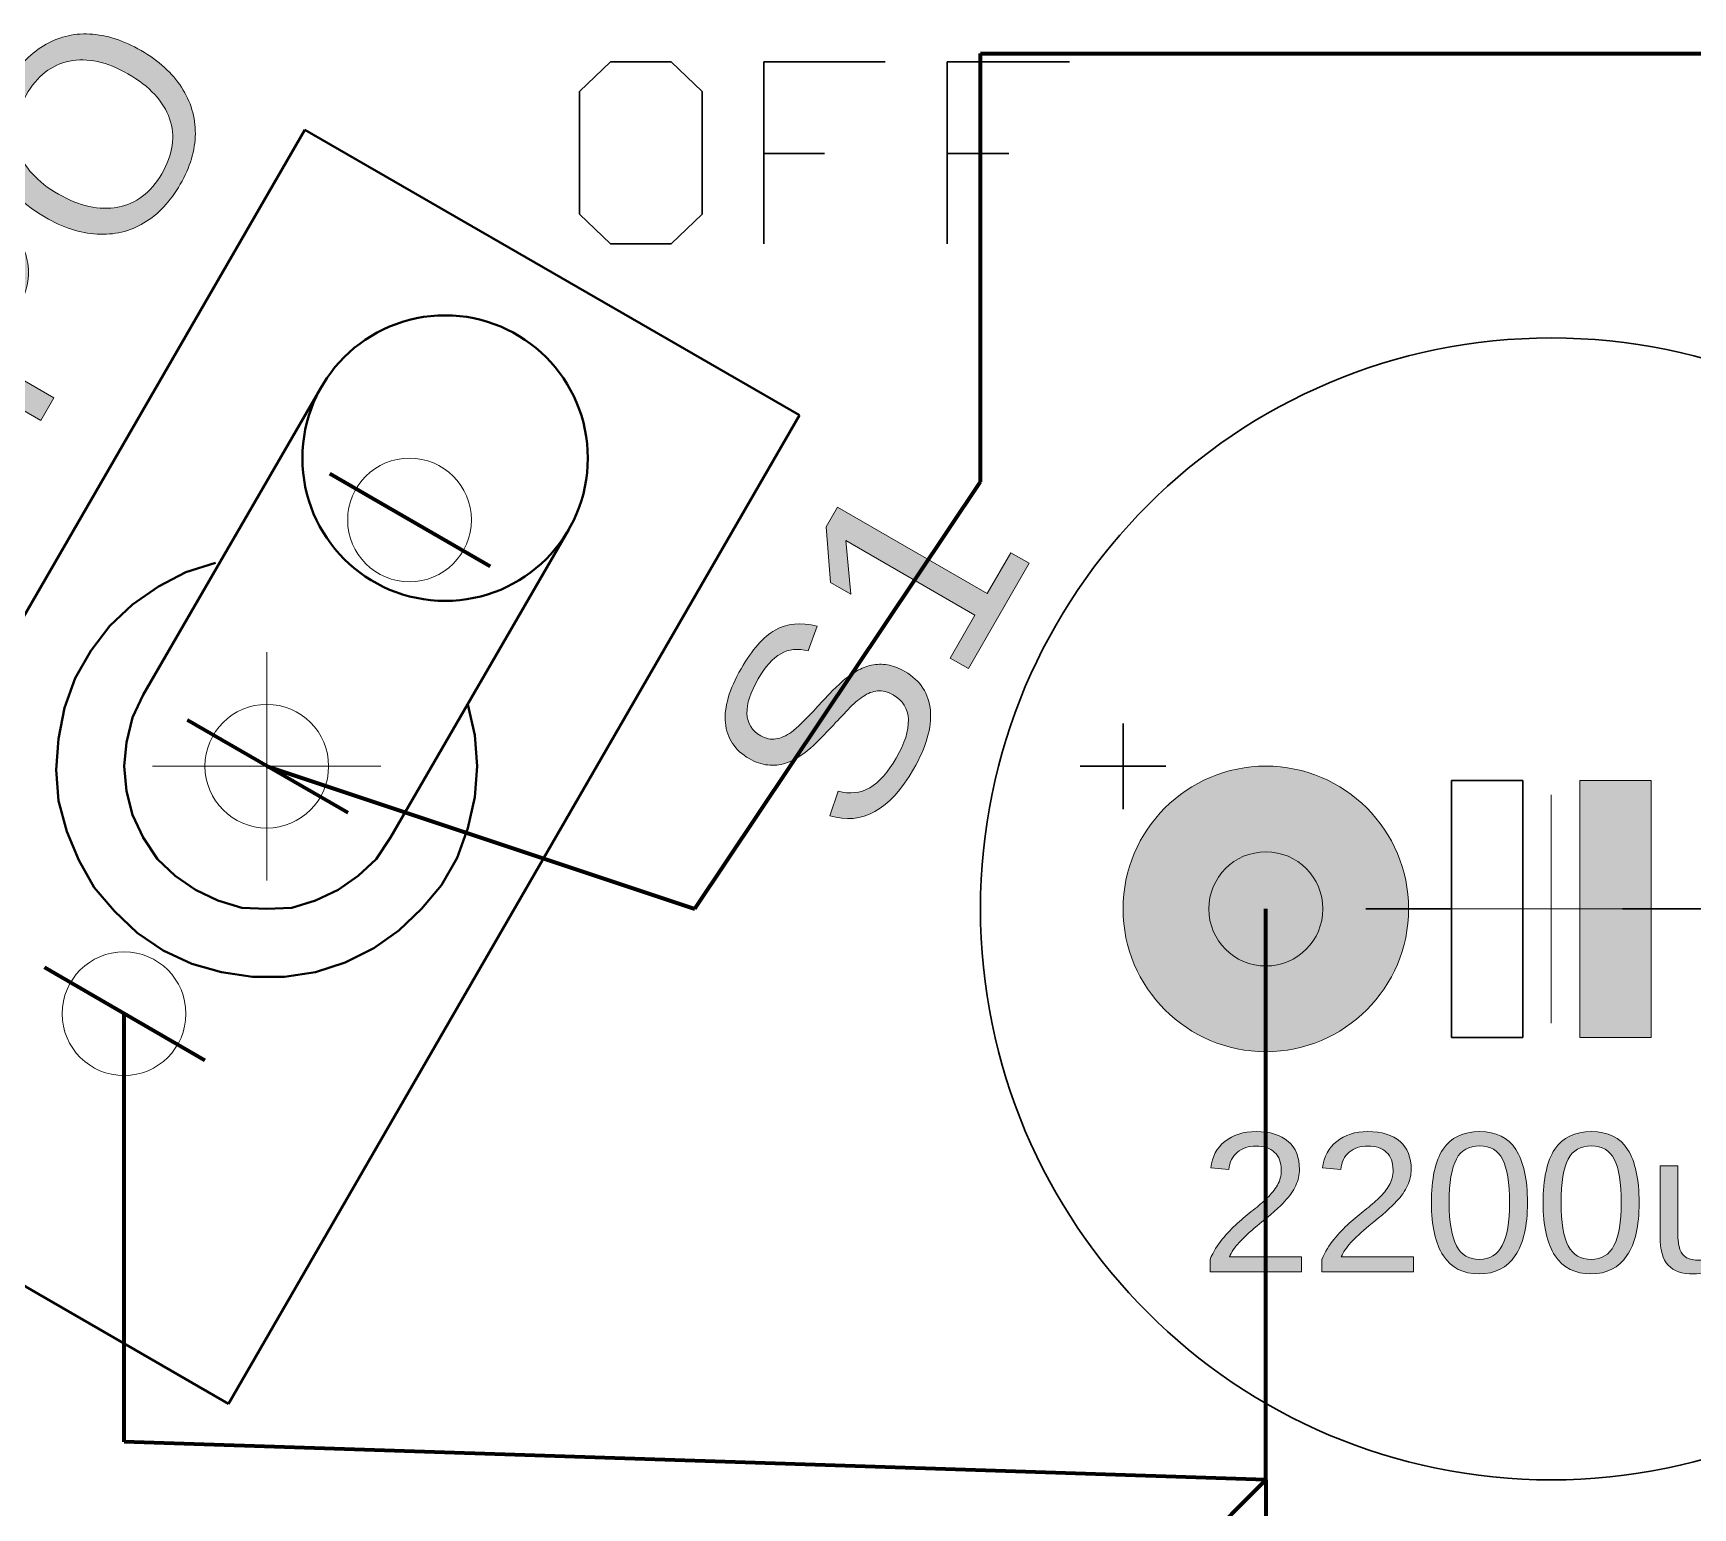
# Model space of a CAD drawing. Header units: millimetres. Extents: x 62.1 to 137.4, y 80.8 to 158.7.
# Drawn here: x 90.5 to 105.05, y 91.12 to 104.04 of the extents above; entities that cross this region are included whole.
import ezdxf

# ---------------------------------------------------------------- set-up
doc = ezdxf.new("R2010")
doc.units = ezdxf.units.MM
doc.header["$MEASUREMENT"] = 0
doc.layers.add('レイヤー 1', color=7, linetype='Continuous', lineweight=0)

# ---------------------------------------------------------------- blocks, each defined once
blk = doc.blocks.new('Block_54')
at = {"layer": 'レイヤー 1'}
h = blk.add_hatch(color=253, dxfattribs=at)
h.dxf.hatch_style = 2
edge = h.paths.add_edge_path()
edge.add_spline(control_points=[(98.142, 98.45), (98.277, 98.371), (98.352, 98.258), (98.365, 98.108), (98.378, 97.959), (98.329, 97.788), (98.218, 97.595), (98.011, 97.236), (97.766, 97.1), (97.484, 97.187), (97.484, 97.187), (97.557, 97.403), (97.557, 97.403), (97.658, 97.374), (97.75, 97.384), (97.834, 97.432), (97.917, 97.481), (97.994, 97.568), (98.066, 97.692), (98.141, 97.821), (98.176, 97.933), (98.172, 98.029), (98.169, 98.124), (98.124, 98.197), (98.038, 98.246), (97.99, 98.274), (97.945, 98.285), (97.902, 98.281), (97.859, 98.276), (97.817, 98.26), (97.775, 98.231), (97.732, 98.203), (97.688, 98.165), (97.643, 98.117), (97.598, 98.07), (97.549, 98.017), (97.495, 97.96), (97.402, 97.858), (97.325, 97.785), (97.265, 97.739), (97.205, 97.694), (97.148, 97.663), (97.096, 97.646), (97.045, 97.63), (96.992, 97.624), (96.939, 97.631), (96.886, 97.637), (96.832, 97.656), (96.777, 97.687), (96.651, 97.76), (96.582, 97.864), (96.569, 98.001), (96.556, 98.136), (96.602, 98.294), (96.706, 98.474), (96.802, 98.641), (96.902, 98.754), (97.004, 98.813), (97.106, 98.871), (97.229, 98.883), (97.373, 98.848), (97.373, 98.848), (97.294, 98.631), (97.294, 98.631), (97.204, 98.655), (97.123, 98.646), (97.053, 98.606), (96.983, 98.566), (96.917, 98.492), (96.855, 98.385), (96.787, 98.267), (96.755, 98.166), (96.757, 98.082), (96.761, 97.997), (96.801, 97.932), (96.878, 97.888), (96.924, 97.862), (96.968, 97.852), (97.011, 97.859), (97.055, 97.866), (97.1, 97.886), (97.147, 97.92), (97.193, 97.953), (97.271, 98.028), (97.379, 98.146), (97.415, 98.186), (97.452, 98.224), (97.489, 98.263), (97.525, 98.302), (97.563, 98.337), (97.602, 98.37), (97.64, 98.402), (97.681, 98.431), (97.721, 98.455), (97.762, 98.479), (97.805, 98.496), (97.849, 98.506), (97.894, 98.515), (97.941, 98.516), (97.989, 98.508), (98.037, 98.5), (98.088, 98.481), (98.142, 98.45)], knot_values=[0, 0, 0, 0, 1, 1, 1, 2, 2, 2, 3, 3, 3, 4, 4, 4, 5, 5, 5, 6, 6, 6, 7, 7, 7, 8, 8, 8, 9, 9, 9, 10, 10, 10, 11, 11, 11, 12, 12, 12, 13, 13, 13, 14, 14, 14, 15, 15, 15, 16, 16, 16, 17, 17, 17, 18, 18, 18, 19, 19, 19, 20, 20, 20, 21, 21, 21, 22, 22, 22, 23, 23, 23, 24, 24, 24, 25, 25, 25, 26, 26, 26, 27, 27, 27, 28, 28, 28, 29, 29, 29, 30, 30, 30, 31, 31, 31, 32, 32, 32, 33, 33, 33, 34, 34, 34, 34], degree=3, periodic=0)
blk.add_open_spline([(98.142, 98.45), (98.277, 98.371), (98.352, 98.258), (98.365, 98.108), (98.378, 97.959), (98.329, 97.788), (98.218, 97.595), (98.011, 97.236), (97.766, 97.1), (97.484, 97.187), (97.484, 97.187), (97.557, 97.403), (97.557, 97.403), (97.658, 97.374), (97.75, 97.384), (97.834, 97.432), (97.917, 97.481), (97.994, 97.568), (98.066, 97.692), (98.141, 97.821), (98.176, 97.933), (98.172, 98.029), (98.169, 98.124), (98.124, 98.197), (98.038, 98.246), (97.99, 98.274), (97.945, 98.285), (97.902, 98.281), (97.859, 98.276), (97.817, 98.26), (97.775, 98.231), (97.732, 98.203), (97.688, 98.165), (97.643, 98.117), (97.598, 98.07), (97.549, 98.017), (97.495, 97.96), (97.402, 97.858), (97.325, 97.785), (97.265, 97.739), (97.205, 97.694), (97.148, 97.663), (97.096, 97.646), (97.045, 97.63), (96.992, 97.624), (96.939, 97.631), (96.886, 97.637), (96.832, 97.656), (96.777, 97.687), (96.651, 97.76), (96.582, 97.864), (96.569, 98.001), (96.556, 98.136), (96.602, 98.294), (96.706, 98.474), (96.802, 98.641), (96.902, 98.754), (97.004, 98.813), (97.106, 98.871), (97.229, 98.883), (97.373, 98.848), (97.373, 98.848), (97.294, 98.631), (97.294, 98.631), (97.204, 98.655), (97.123, 98.646), (97.053, 98.606), (96.983, 98.566), (96.917, 98.492), (96.855, 98.385), (96.787, 98.267), (96.755, 98.166), (96.757, 98.082), (96.761, 97.997), (96.801, 97.932), (96.878, 97.888), (96.924, 97.862), (96.968, 97.852), (97.011, 97.859), (97.055, 97.866), (97.1, 97.886), (97.147, 97.92), (97.193, 97.953), (97.271, 98.028), (97.379, 98.146), (97.415, 98.186), (97.452, 98.224), (97.489, 98.263), (97.525, 98.302), (97.563, 98.337), (97.602, 98.37), (97.64, 98.402), (97.681, 98.431), (97.721, 98.455), (97.762, 98.479), (97.805, 98.496), (97.849, 98.506), (97.894, 98.515), (97.941, 98.516), (97.989, 98.508), (98.037, 98.5), (98.088, 98.481), (98.142, 98.45)], degree=3, knots=[0, 0, 0, 0, 1, 1, 1, 2, 2, 2, 3, 3, 3, 4, 4, 4, 5, 5, 5, 6, 6, 6, 7, 7, 7, 8, 8, 8, 9, 9, 9, 10, 10, 10, 11, 11, 11, 12, 12, 12, 13, 13, 13, 14, 14, 14, 15, 15, 15, 16, 16, 16, 17, 17, 17, 18, 18, 18, 19, 19, 19, 20, 20, 20, 21, 21, 21, 22, 22, 22, 23, 23, 23, 24, 24, 24, 25, 25, 25, 26, 26, 26, 27, 27, 27, 28, 28, 28, 29, 29, 29, 30, 30, 30, 31, 31, 31, 32, 32, 32, 33, 33, 33, 34, 34, 34, 34], dxfattribs=at)
blk = doc.blocks.new('Block_55')
at = {"layer": 'レイヤー 1'}
h = blk.add_hatch(color=253, dxfattribs=at)
h.dxf.hatch_style = 2
edge = h.paths.add_edge_path()
edge.add_spline(control_points=[(98.699, 98.476), (98.699, 98.476), (98.539, 98.568), (98.539, 98.568), (98.539, 98.568), (98.755, 98.943), (98.755, 98.943), (98.755, 98.943), (97.623, 99.597), (97.623, 99.597), (97.623, 99.597), (97.668, 99.128), (97.668, 99.128), (97.668, 99.128), (97.491, 99.231), (97.491, 99.231), (97.491, 99.231), (97.452, 99.717), (97.452, 99.717), (97.452, 99.717), (97.552, 99.89), (97.552, 99.89), (97.552, 99.89), (98.864, 99.133), (98.864, 99.133), (98.864, 99.133), (99.071, 99.491), (99.071, 99.491), (99.071, 99.491), (99.231, 99.399), (99.231, 99.399), (99.231, 99.399), (98.699, 98.476), (98.699, 98.476)], knot_values=[0, 0, 0, 0, 1, 1, 1, 2, 2, 2, 3, 3, 3, 4, 4, 4, 5, 5, 5, 6, 6, 6, 7, 7, 7, 8, 8, 8, 9, 9, 9, 10, 10, 10, 11, 11, 11, 11], degree=3, periodic=0)
blk.add_open_spline([(98.699, 98.476), (98.699, 98.476), (98.539, 98.568), (98.539, 98.568), (98.539, 98.568), (98.755, 98.943), (98.755, 98.943), (98.755, 98.943), (97.623, 99.597), (97.623, 99.597), (97.623, 99.597), (97.668, 99.128), (97.668, 99.128), (97.668, 99.128), (97.491, 99.231), (97.491, 99.231), (97.491, 99.231), (97.452, 99.717), (97.452, 99.717), (97.452, 99.717), (97.552, 99.89), (97.552, 99.89), (97.552, 99.89), (98.864, 99.133), (98.864, 99.133), (98.864, 99.133), (99.071, 99.491), (99.071, 99.491), (99.071, 99.491), (99.231, 99.399), (99.231, 99.399), (99.231, 99.399), (98.699, 98.476), (98.699, 98.476)], degree=3, knots=[0, 0, 0, 0, 1, 1, 1, 2, 2, 2, 3, 3, 3, 4, 4, 4, 5, 5, 5, 6, 6, 6, 7, 7, 7, 8, 8, 8, 9, 9, 9, 10, 10, 10, 11, 11, 11, 11], dxfattribs=at)
blk = doc.blocks.new('Block_119')
at = {"layer": 'レイヤー 1'}
h = blk.add_hatch(color=253, dxfattribs=at)
h.dxf.hatch_style = 2
edge = h.paths.add_edge_path()
edge.add_spline(control_points=[(90.082, 102.18), (89.892, 102.29), (89.731, 102.23), (89.599, 102.002), (89.599, 102.002), (89.371, 101.606), (89.371, 101.606), (89.371, 101.606), (89.952, 101.271), (89.952, 101.271), (89.952, 101.271), (90.185, 101.675), (90.185, 101.675), (90.314, 101.898), (90.28, 102.066), (90.082, 102.18)], knot_values=[0, 0, 0, 0, 1, 1, 1, 2, 2, 2, 3, 3, 3, 4, 4, 4, 5, 5, 5, 5], degree=3, periodic=0)
edge = h.paths.add_edge_path()
edge.add_spline(control_points=[(90.196, 102.381), (90.336, 102.301), (90.42, 102.192), (90.45, 102.053), (90.479, 101.915), (90.449, 101.768), (90.359, 101.612), (90.359, 101.612), (90.11, 101.179), (90.11, 101.179), (90.11, 101.179), (90.683, 100.848), (90.683, 100.848), (90.683, 100.848), (90.568, 100.649), (90.568, 100.649), (90.568, 100.649), (89.096, 101.499), (89.096, 101.499), (89.096, 101.499), (89.453, 102.118), (89.453, 102.118), (89.548, 102.283), (89.661, 102.389), (89.791, 102.434), (89.92, 102.481), (90.055, 102.463), (90.196, 102.381)], knot_values=[0, 0, 0, 0, 1, 1, 1, 2, 2, 2, 3, 3, 3, 4, 4, 4, 5, 5, 5, 6, 6, 6, 7, 7, 7, 8, 8, 8, 9, 9, 9, 9], degree=3, periodic=0)
for points, knots in [([(90.196, 102.381), (90.336, 102.301), (90.42, 102.192), (90.45, 102.053), (90.479, 101.915), (90.449, 101.768), (90.359, 101.612), (90.359, 101.612), (90.11, 101.179), (90.11, 101.179), (90.11, 101.179), (90.683, 100.848), (90.683, 100.848), (90.683, 100.848), (90.568, 100.649), (90.568, 100.649), (90.568, 100.649), (89.096, 101.499), (89.096, 101.499), (89.096, 101.499), (89.453, 102.118), (89.453, 102.118), (89.548, 102.283), (89.661, 102.389), (89.791, 102.434), (89.92, 102.481), (90.055, 102.463), (90.196, 102.381)], [0, 0, 0, 0, 1, 1, 1, 2, 2, 2, 3, 3, 3, 4, 4, 4, 5, 5, 5, 6, 6, 6, 7, 7, 7, 8, 8, 8, 9, 9, 9, 9]), ([(90.082, 102.18), (89.892, 102.29), (89.731, 102.23), (89.599, 102.002), (89.599, 102.002), (89.371, 101.606), (89.371, 101.606), (89.371, 101.606), (89.952, 101.271), (89.952, 101.271), (89.952, 101.271), (90.185, 101.675), (90.185, 101.675), (90.314, 101.898), (90.28, 102.066), (90.082, 102.18)], [0, 0, 0, 0, 1, 1, 1, 2, 2, 2, 3, 3, 3, 4, 4, 4, 5, 5, 5, 5])]:
    blk.add_open_spline(points, degree=3, knots=knots, dxfattribs=at)
blk = doc.blocks.new('Block_120')
at = {"layer": 'レイヤー 1'}
h = blk.add_hatch(color=253, dxfattribs=at)
h.dxf.hatch_style = 2
edge = h.paths.add_edge_path()
edge.add_spline(control_points=[(91.332, 103.687), (91.149, 103.793), (90.978, 103.83), (90.82, 103.799), (90.663, 103.768), (90.536, 103.668), (90.44, 103.501), (90.343, 103.333), (90.319, 103.173), (90.369, 103.021), (90.419, 102.87), (90.537, 102.74), (90.723, 102.633), (90.907, 102.527), (91.081, 102.488), (91.243, 102.519), (91.405, 102.549), (91.533, 102.647), (91.629, 102.812), (91.727, 102.982), (91.75, 103.143), (91.697, 103.294), (91.645, 103.446), (91.523, 103.577), (91.332, 103.687)], knot_values=[0, 0, 0, 0, 1, 1, 1, 2, 2, 2, 3, 3, 3, 4, 4, 4, 5, 5, 5, 6, 6, 6, 7, 7, 7, 8, 8, 8, 8], degree=3, periodic=0)
edge = h.paths.add_edge_path()
edge.add_spline(control_points=[(91.449, 103.891), (91.603, 103.802), (91.721, 103.695), (91.802, 103.569), (91.884, 103.443), (91.924, 103.308), (91.923, 103.162), (91.921, 103.016), (91.877, 102.868), (91.791, 102.719), (91.703, 102.567), (91.598, 102.455), (91.473, 102.381), (91.348, 102.306), (91.211, 102.274), (91.062, 102.283), (90.913, 102.292), (90.761, 102.341), (90.606, 102.431), (90.37, 102.566), (90.224, 102.737), (90.166, 102.943), (90.107, 103.148), (90.144, 103.365), (90.277, 103.595), (90.363, 103.745), (90.468, 103.858), (90.591, 103.933), (90.714, 104.009), (90.849, 104.043), (90.996, 104.036), (91.144, 104.028), (91.294, 103.98), (91.449, 103.891)], knot_values=[0, 0, 0, 0, 1, 1, 1, 2, 2, 2, 3, 3, 3, 4, 4, 4, 5, 5, 5, 6, 6, 6, 7, 7, 7, 8, 8, 8, 9, 9, 9, 10, 10, 10, 11, 11, 11, 11], degree=3, periodic=0)
for points, knots in [([(91.449, 103.891), (91.603, 103.802), (91.721, 103.695), (91.802, 103.569), (91.884, 103.443), (91.924, 103.308), (91.923, 103.162), (91.921, 103.016), (91.877, 102.868), (91.791, 102.719), (91.703, 102.567), (91.598, 102.455), (91.473, 102.381), (91.348, 102.306), (91.211, 102.274), (91.062, 102.283), (90.913, 102.292), (90.761, 102.341), (90.606, 102.431), (90.37, 102.566), (90.224, 102.737), (90.166, 102.943), (90.107, 103.148), (90.144, 103.365), (90.277, 103.595), (90.363, 103.745), (90.468, 103.858), (90.591, 103.933), (90.714, 104.009), (90.849, 104.043), (90.996, 104.036), (91.144, 104.028), (91.294, 103.98), (91.449, 103.891)], [0, 0, 0, 0, 1, 1, 1, 2, 2, 2, 3, 3, 3, 4, 4, 4, 5, 5, 5, 6, 6, 6, 7, 7, 7, 8, 8, 8, 9, 9, 9, 10, 10, 10, 11, 11, 11, 11]), ([(91.332, 103.687), (91.149, 103.793), (90.978, 103.83), (90.82, 103.799), (90.663, 103.768), (90.536, 103.668), (90.44, 103.501), (90.343, 103.333), (90.319, 103.173), (90.369, 103.021), (90.419, 102.87), (90.537, 102.74), (90.723, 102.633), (90.907, 102.527), (91.081, 102.488), (91.243, 102.519), (91.405, 102.549), (91.533, 102.647), (91.629, 102.812), (91.727, 102.982), (91.75, 103.143), (91.697, 103.294), (91.645, 103.446), (91.523, 103.577), (91.332, 103.687)], [0, 0, 0, 0, 1, 1, 1, 2, 2, 2, 3, 3, 3, 4, 4, 4, 5, 5, 5, 6, 6, 6, 7, 7, 7, 8, 8, 8, 8])]:
    blk.add_open_spline(points, degree=3, knots=knots, dxfattribs=at)
blk = doc.blocks.new('Block_153')
at = {"layer": 'レイヤー 1'}
h = blk.add_hatch(color=253, dxfattribs=at)
h.dxf.hatch_style = 2
edge = h.paths.add_edge_path()
edge.add_spline(control_points=[(100.816, 93.189), (100.816, 93.189), (100.816, 93.298), (100.816, 93.298), (100.845, 93.366), (100.881, 93.425), (100.923, 93.476), (100.965, 93.527), (101.01, 93.574), (101.056, 93.615), (101.102, 93.657), (101.148, 93.696), (101.194, 93.731), (101.24, 93.767), (101.281, 93.802), (101.318, 93.838), (101.354, 93.873), (101.384, 93.911), (101.406, 93.949), (101.429, 93.988), (101.44, 94.033), (101.44, 94.082), (101.44, 94.149), (101.421, 94.2), (101.382, 94.237), (101.343, 94.274), (101.289, 94.292), (101.219, 94.292), (101.153, 94.292), (101.099, 94.274), (101.056, 94.238), (101.014, 94.202), (100.988, 94.152), (100.981, 94.087), (100.981, 94.087), (100.823, 94.102), (100.823, 94.102), (100.834, 94.199), (100.875, 94.276), (100.946, 94.333), (101.017, 94.39), (101.108, 94.419), (101.219, 94.419), (101.341, 94.419), (101.435, 94.39), (101.501, 94.333), (101.567, 94.275), (101.6, 94.193), (101.6, 94.087), (101.6, 94.04), (101.589, 93.994), (101.567, 93.947), (101.546, 93.901), (101.514, 93.854), (101.471, 93.808), (101.429, 93.761), (101.348, 93.689), (101.228, 93.592), (101.162, 93.538), (101.11, 93.489), (101.07, 93.446), (101.032, 93.403), (101.003, 93.361), (100.986, 93.321), (100.986, 93.321), (101.618, 93.321), (101.618, 93.321), (101.618, 93.321), (101.618, 93.189), (101.618, 93.189), (101.618, 93.189), (100.816, 93.189), (100.816, 93.189)], knot_values=[0, 0, 0, 0, 1, 1, 1, 2, 2, 2, 3, 3, 3, 4, 4, 4, 5, 5, 5, 6, 6, 6, 7, 7, 7, 8, 8, 8, 9, 9, 9, 10, 10, 10, 11, 11, 11, 12, 12, 12, 13, 13, 13, 14, 14, 14, 15, 15, 15, 16, 16, 16, 17, 17, 17, 18, 18, 18, 19, 19, 19, 20, 20, 20, 21, 21, 21, 22, 22, 22, 23, 23, 23, 24, 24, 24, 24], degree=3, periodic=0)
blk.add_open_spline([(100.816, 93.189), (100.816, 93.189), (100.816, 93.298), (100.816, 93.298), (100.845, 93.366), (100.881, 93.425), (100.923, 93.476), (100.965, 93.527), (101.01, 93.574), (101.056, 93.615), (101.102, 93.657), (101.148, 93.696), (101.194, 93.731), (101.24, 93.767), (101.281, 93.802), (101.318, 93.838), (101.354, 93.873), (101.384, 93.911), (101.406, 93.949), (101.429, 93.988), (101.44, 94.033), (101.44, 94.082), (101.44, 94.149), (101.421, 94.2), (101.382, 94.237), (101.343, 94.274), (101.289, 94.292), (101.219, 94.292), (101.153, 94.292), (101.099, 94.274), (101.056, 94.238), (101.014, 94.202), (100.988, 94.152), (100.981, 94.087), (100.981, 94.087), (100.823, 94.102), (100.823, 94.102), (100.834, 94.199), (100.875, 94.276), (100.946, 94.333), (101.017, 94.39), (101.108, 94.419), (101.219, 94.419), (101.341, 94.419), (101.435, 94.39), (101.501, 94.333), (101.567, 94.275), (101.6, 94.193), (101.6, 94.087), (101.6, 94.04), (101.589, 93.994), (101.567, 93.947), (101.546, 93.901), (101.514, 93.854), (101.471, 93.808), (101.429, 93.761), (101.348, 93.689), (101.228, 93.592), (101.162, 93.538), (101.11, 93.489), (101.07, 93.446), (101.032, 93.403), (101.003, 93.361), (100.986, 93.321), (100.986, 93.321), (101.618, 93.321), (101.618, 93.321), (101.618, 93.321), (101.618, 93.189), (101.618, 93.189), (101.618, 93.189), (100.816, 93.189), (100.816, 93.189)], degree=3, knots=[0, 0, 0, 0, 1, 1, 1, 2, 2, 2, 3, 3, 3, 4, 4, 4, 5, 5, 5, 6, 6, 6, 7, 7, 7, 8, 8, 8, 9, 9, 9, 10, 10, 10, 11, 11, 11, 12, 12, 12, 13, 13, 13, 14, 14, 14, 15, 15, 15, 16, 16, 16, 17, 17, 17, 18, 18, 18, 19, 19, 19, 20, 20, 20, 21, 21, 21, 22, 22, 22, 23, 23, 23, 24, 24, 24, 24], dxfattribs=at)
blk = doc.blocks.new('Block_154')
at = {"layer": 'レイヤー 1'}
h = blk.add_hatch(color=253, dxfattribs=at)
h.dxf.hatch_style = 2
edge = h.paths.add_edge_path()
edge.add_spline(control_points=[(101.796, 93.189), (101.796, 93.189), (101.796, 93.298), (101.796, 93.298), (101.825, 93.366), (101.861, 93.425), (101.903, 93.476), (101.945, 93.527), (101.989, 93.574), (102.036, 93.615), (102.082, 93.657), (102.128, 93.696), (102.174, 93.731), (102.219, 93.767), (102.261, 93.802), (102.297, 93.838), (102.334, 93.873), (102.364, 93.911), (102.386, 93.949), (102.409, 93.988), (102.42, 94.033), (102.42, 94.082), (102.42, 94.149), (102.401, 94.2), (102.362, 94.237), (102.323, 94.274), (102.269, 94.292), (102.199, 94.292), (102.133, 94.292), (102.079, 94.274), (102.036, 94.238), (101.993, 94.202), (101.968, 94.152), (101.961, 94.087), (101.961, 94.087), (101.803, 94.102), (101.803, 94.102), (101.814, 94.199), (101.855, 94.276), (101.926, 94.333), (101.997, 94.39), (102.088, 94.419), (102.199, 94.419), (102.321, 94.419), (102.415, 94.39), (102.481, 94.333), (102.547, 94.275), (102.579, 94.193), (102.579, 94.087), (102.579, 94.04), (102.569, 93.994), (102.547, 93.947), (102.526, 93.901), (102.494, 93.854), (102.451, 93.808), (102.409, 93.761), (102.328, 93.689), (102.208, 93.592), (102.142, 93.538), (102.089, 93.489), (102.05, 93.446), (102.011, 93.403), (101.983, 93.361), (101.966, 93.321), (101.966, 93.321), (102.598, 93.321), (102.598, 93.321), (102.598, 93.321), (102.598, 93.189), (102.598, 93.189), (102.598, 93.189), (101.796, 93.189), (101.796, 93.189)], knot_values=[0, 0, 0, 0, 1, 1, 1, 2, 2, 2, 3, 3, 3, 4, 4, 4, 5, 5, 5, 6, 6, 6, 7, 7, 7, 8, 8, 8, 9, 9, 9, 10, 10, 10, 11, 11, 11, 12, 12, 12, 13, 13, 13, 14, 14, 14, 15, 15, 15, 16, 16, 16, 17, 17, 17, 18, 18, 18, 19, 19, 19, 20, 20, 20, 21, 21, 21, 22, 22, 22, 23, 23, 23, 24, 24, 24, 24], degree=3, periodic=0)
blk.add_open_spline([(101.796, 93.189), (101.796, 93.189), (101.796, 93.298), (101.796, 93.298), (101.825, 93.366), (101.861, 93.425), (101.903, 93.476), (101.945, 93.527), (101.989, 93.574), (102.036, 93.615), (102.082, 93.657), (102.128, 93.696), (102.174, 93.731), (102.219, 93.767), (102.261, 93.802), (102.297, 93.838), (102.334, 93.873), (102.364, 93.911), (102.386, 93.949), (102.409, 93.988), (102.42, 94.033), (102.42, 94.082), (102.42, 94.149), (102.401, 94.2), (102.362, 94.237), (102.323, 94.274), (102.269, 94.292), (102.199, 94.292), (102.133, 94.292), (102.079, 94.274), (102.036, 94.238), (101.993, 94.202), (101.968, 94.152), (101.961, 94.087), (101.961, 94.087), (101.803, 94.102), (101.803, 94.102), (101.814, 94.199), (101.855, 94.276), (101.926, 94.333), (101.997, 94.39), (102.088, 94.419), (102.199, 94.419), (102.321, 94.419), (102.415, 94.39), (102.481, 94.333), (102.547, 94.275), (102.579, 94.193), (102.579, 94.087), (102.579, 94.04), (102.569, 93.994), (102.547, 93.947), (102.526, 93.901), (102.494, 93.854), (102.451, 93.808), (102.409, 93.761), (102.328, 93.689), (102.208, 93.592), (102.142, 93.538), (102.089, 93.489), (102.05, 93.446), (102.011, 93.403), (101.983, 93.361), (101.966, 93.321), (101.966, 93.321), (102.598, 93.321), (102.598, 93.321), (102.598, 93.321), (102.598, 93.189), (102.598, 93.189), (102.598, 93.189), (101.796, 93.189), (101.796, 93.189)], degree=3, knots=[0, 0, 0, 0, 1, 1, 1, 2, 2, 2, 3, 3, 3, 4, 4, 4, 5, 5, 5, 6, 6, 6, 7, 7, 7, 8, 8, 8, 9, 9, 9, 10, 10, 10, 11, 11, 11, 12, 12, 12, 13, 13, 13, 14, 14, 14, 15, 15, 15, 16, 16, 16, 17, 17, 17, 18, 18, 18, 19, 19, 19, 20, 20, 20, 21, 21, 21, 22, 22, 22, 23, 23, 23, 24, 24, 24, 24], dxfattribs=at)
blk = doc.blocks.new('Block_155')
at = {"layer": 'レイヤー 1'}
h = blk.add_hatch(color=253, dxfattribs=at)
h.dxf.hatch_style = 2
edge = h.paths.add_edge_path()
edge.add_spline(control_points=[(103.441, 93.795), (103.441, 93.97), (103.42, 94.097), (103.38, 94.176), (103.34, 94.254), (103.273, 94.294), (103.18, 94.294), (103.085, 94.294), (103.016, 94.255), (102.975, 94.178), (102.933, 94.1), (102.912, 93.973), (102.912, 93.795), (102.912, 93.624), (102.934, 93.497), (102.976, 93.418), (103.018, 93.338), (103.085, 93.298), (103.176, 93.298), (103.268, 93.298), (103.334, 93.339), (103.377, 93.421), (103.419, 93.502), (103.441, 93.627), (103.441, 93.795)], knot_values=[0, 0, 0, 0, 1, 1, 1, 2, 2, 2, 3, 3, 3, 4, 4, 4, 5, 5, 5, 6, 6, 6, 7, 7, 7, 8, 8, 8, 8], degree=3, periodic=0)
edge = h.paths.add_edge_path()
edge.add_spline(control_points=[(103.598, 93.795), (103.598, 93.593), (103.562, 93.439), (103.491, 93.332), (103.42, 93.225), (103.314, 93.172), (103.175, 93.172), (103.035, 93.172), (102.931, 93.225), (102.861, 93.331), (102.791, 93.437), (102.756, 93.592), (102.756, 93.795), (102.756, 94.004), (102.79, 94.16), (102.858, 94.264), (102.926, 94.367), (103.033, 94.419), (103.18, 94.419), (103.323, 94.419), (103.428, 94.367), (103.496, 94.262), (103.564, 94.157), (103.598, 94.001), (103.598, 93.795)], knot_values=[0, 0, 0, 0, 1, 1, 1, 2, 2, 2, 3, 3, 3, 4, 4, 4, 5, 5, 5, 6, 6, 6, 7, 7, 7, 8, 8, 8, 8], degree=3, periodic=0)
for points in [[(103.598, 93.795), (103.598, 93.593), (103.562, 93.439), (103.491, 93.332), (103.42, 93.225), (103.314, 93.172), (103.175, 93.172), (103.035, 93.172), (102.931, 93.225), (102.861, 93.331), (102.791, 93.437), (102.756, 93.592), (102.756, 93.795), (102.756, 94.004), (102.79, 94.16), (102.858, 94.264), (102.926, 94.367), (103.033, 94.419), (103.18, 94.419), (103.323, 94.419), (103.428, 94.367), (103.496, 94.262), (103.564, 94.157), (103.598, 94.001), (103.598, 93.795)], [(103.441, 93.795), (103.441, 93.97), (103.42, 94.097), (103.38, 94.176), (103.34, 94.254), (103.273, 94.294), (103.18, 94.294), (103.085, 94.294), (103.016, 94.255), (102.975, 94.178), (102.933, 94.1), (102.912, 93.973), (102.912, 93.795), (102.912, 93.624), (102.934, 93.497), (102.976, 93.418), (103.018, 93.338), (103.085, 93.298), (103.176, 93.298), (103.268, 93.298), (103.334, 93.339), (103.377, 93.421), (103.419, 93.502), (103.441, 93.627), (103.441, 93.795)]]:
    blk.add_open_spline(points, degree=3, knots=[0, 0, 0, 0, 1, 1, 1, 2, 2, 2, 3, 3, 3, 4, 4, 4, 5, 5, 5, 6, 6, 6, 7, 7, 7, 8, 8, 8, 8], dxfattribs=at)
blk = doc.blocks.new('Block_156')
at = {"layer": 'レイヤー 1'}
h = blk.add_hatch(color=253, dxfattribs=at)
h.dxf.hatch_style = 2
edge = h.paths.add_edge_path()
edge.add_spline(control_points=[(104.42, 93.795), (104.42, 93.97), (104.4, 94.097), (104.359, 94.176), (104.319, 94.254), (104.252, 94.294), (104.159, 94.294), (104.064, 94.294), (103.996, 94.255), (103.954, 94.178), (103.913, 94.1), (103.892, 93.973), (103.892, 93.795), (103.892, 93.624), (103.913, 93.497), (103.955, 93.418), (103.997, 93.338), (104.064, 93.298), (104.156, 93.298), (104.247, 93.298), (104.314, 93.339), (104.356, 93.421), (104.399, 93.502), (104.42, 93.627), (104.42, 93.795)], knot_values=[0, 0, 0, 0, 1, 1, 1, 2, 2, 2, 3, 3, 3, 4, 4, 4, 5, 5, 5, 6, 6, 6, 7, 7, 7, 8, 8, 8, 8], degree=3, periodic=0)
edge = h.paths.add_edge_path()
edge.add_spline(control_points=[(104.577, 93.795), (104.577, 93.593), (104.542, 93.439), (104.47, 93.332), (104.399, 93.225), (104.294, 93.172), (104.154, 93.172), (104.015, 93.172), (103.91, 93.225), (103.84, 93.331), (103.77, 93.437), (103.735, 93.592), (103.735, 93.795), (103.735, 94.004), (103.769, 94.16), (103.837, 94.264), (103.905, 94.367), (104.013, 94.419), (104.159, 94.419), (104.302, 94.419), (104.408, 94.367), (104.476, 94.262), (104.543, 94.157), (104.577, 94.001), (104.577, 93.795)], knot_values=[0, 0, 0, 0, 1, 1, 1, 2, 2, 2, 3, 3, 3, 4, 4, 4, 5, 5, 5, 6, 6, 6, 7, 7, 7, 8, 8, 8, 8], degree=3, periodic=0)
for points in [[(104.577, 93.795), (104.577, 93.593), (104.542, 93.439), (104.47, 93.332), (104.399, 93.225), (104.294, 93.172), (104.154, 93.172), (104.015, 93.172), (103.91, 93.225), (103.84, 93.331), (103.77, 93.437), (103.735, 93.592), (103.735, 93.795), (103.735, 94.004), (103.769, 94.16), (103.837, 94.264), (103.905, 94.367), (104.013, 94.419), (104.159, 94.419), (104.302, 94.419), (104.408, 94.367), (104.476, 94.262), (104.543, 94.157), (104.577, 94.001), (104.577, 93.795)], [(104.42, 93.795), (104.42, 93.97), (104.4, 94.097), (104.359, 94.176), (104.319, 94.254), (104.252, 94.294), (104.159, 94.294), (104.064, 94.294), (103.996, 94.255), (103.954, 94.178), (103.913, 94.1), (103.892, 93.973), (103.892, 93.795), (103.892, 93.624), (103.913, 93.497), (103.955, 93.418), (103.997, 93.338), (104.064, 93.298), (104.156, 93.298), (104.247, 93.298), (104.314, 93.339), (104.356, 93.421), (104.399, 93.502), (104.42, 93.627), (104.42, 93.795)]]:
    blk.add_open_spline(points, degree=3, knots=[0, 0, 0, 0, 1, 1, 1, 2, 2, 2, 3, 3, 3, 4, 4, 4, 5, 5, 5, 6, 6, 6, 7, 7, 7, 8, 8, 8, 8], dxfattribs=at)
blk = doc.blocks.new('Block_157')
at = {"layer": 'レイヤー 1'}
h = blk.add_hatch(color=253, dxfattribs=at)
h.dxf.hatch_style = 2
edge = h.paths.add_edge_path()
edge.add_spline(control_points=[(104.916, 94.12), (104.916, 94.12), (104.916, 93.53), (104.916, 93.53), (104.916, 93.469), (104.922, 93.421), (104.934, 93.387), (104.947, 93.353), (104.966, 93.329), (104.992, 93.314), (105.018, 93.299), (105.057, 93.291), (105.108, 93.291), (105.183, 93.291), (105.241, 93.317), (105.285, 93.368), (105.327, 93.419), (105.349, 93.49), (105.349, 93.581), (105.349, 93.581), (105.349, 94.12), (105.349, 94.12), (105.349, 94.12), (105.504, 94.12), (105.504, 94.12), (105.504, 94.12), (105.504, 93.388), (105.504, 93.388), (105.504, 93.279), (105.505, 93.213), (105.509, 93.189), (105.509, 93.189), (105.363, 93.189), (105.363, 93.189), (105.362, 93.192), (105.361, 93.2), (105.361, 93.212), (105.36, 93.225), (105.36, 93.239), (105.359, 93.256), (105.358, 93.272), (105.357, 93.303), (105.356, 93.348), (105.356, 93.348), (105.353, 93.348), (105.353, 93.348), (105.318, 93.284), (105.277, 93.239), (105.23, 93.212), (105.183, 93.185), (105.125, 93.172), (105.055, 93.172), (104.953, 93.172), (104.879, 93.197), (104.831, 93.248), (104.784, 93.299), (104.761, 93.383), (104.761, 93.5), (104.761, 93.5), (104.761, 94.12), (104.761, 94.12), (104.761, 94.12), (104.916, 94.12), (104.916, 94.12)], knot_values=[0, 0, 0, 0, 1, 1, 1, 2, 2, 2, 3, 3, 3, 4, 4, 4, 5, 5, 5, 6, 6, 6, 7, 7, 7, 8, 8, 8, 9, 9, 9, 10, 10, 10, 11, 11, 11, 12, 12, 12, 13, 13, 13, 14, 14, 14, 15, 15, 15, 16, 16, 16, 17, 17, 17, 18, 18, 18, 19, 19, 19, 20, 20, 20, 21, 21, 21, 21], degree=3, periodic=0)
blk.add_open_spline([(104.916, 94.12), (104.916, 94.12), (104.916, 93.53), (104.916, 93.53), (104.916, 93.469), (104.922, 93.421), (104.934, 93.387), (104.947, 93.353), (104.966, 93.329), (104.992, 93.314), (105.018, 93.299), (105.057, 93.291), (105.108, 93.291), (105.183, 93.291), (105.241, 93.317), (105.285, 93.368), (105.327, 93.419), (105.349, 93.49), (105.349, 93.581), (105.349, 93.581), (105.349, 94.12), (105.349, 94.12), (105.349, 94.12), (105.504, 94.12), (105.504, 94.12), (105.504, 94.12), (105.504, 93.388), (105.504, 93.388), (105.504, 93.279), (105.505, 93.213), (105.509, 93.189), (105.509, 93.189), (105.363, 93.189), (105.363, 93.189), (105.362, 93.192), (105.361, 93.2), (105.361, 93.212), (105.36, 93.225), (105.36, 93.239), (105.359, 93.256), (105.358, 93.272), (105.357, 93.303), (105.356, 93.348), (105.356, 93.348), (105.353, 93.348), (105.353, 93.348), (105.318, 93.284), (105.277, 93.239), (105.23, 93.212), (105.183, 93.185), (105.125, 93.172), (105.055, 93.172), (104.953, 93.172), (104.879, 93.197), (104.831, 93.248), (104.784, 93.299), (104.761, 93.383), (104.761, 93.5), (104.761, 93.5), (104.761, 94.12), (104.761, 94.12), (104.761, 94.12), (104.916, 94.12), (104.916, 94.12)], degree=3, knots=[0, 0, 0, 0, 1, 1, 1, 2, 2, 2, 3, 3, 3, 4, 4, 4, 5, 5, 5, 6, 6, 6, 7, 7, 7, 8, 8, 8, 9, 9, 9, 10, 10, 10, 11, 11, 11, 12, 12, 12, 13, 13, 13, 14, 14, 14, 15, 15, 15, 16, 16, 16, 17, 17, 17, 18, 18, 18, 19, 19, 19, 20, 20, 20, 21, 21, 21, 21], dxfattribs=at)

msp = doc.modelspace()

# ---------------------------------------------------------------- hatches: boundary and pattern name
at = {"layer": 'レイヤー 1'}
h = msp.add_hatch(color=122, dxfattribs=at)
edge = h.paths.add_edge_path()
edge.add_arc((101.305, 96.37), 1.251, 0, 360)
h = msp.add_hatch(color=122, dxfattribs=at)
edge = h.paths.add_edge_path()
edge.add_arc((101.305, 96.37), 1.251, 0, 360)
h = msp.add_hatch(color=253, dxfattribs=at)
h.dxf.hatch_style = 2
h.paths.add_polyline_path([(104.057, 97.495), (104.682, 97.495), (104.682, 95.244), (104.057, 95.244)])

# ---------------------------------------------------------------- linework, layer by layer
at = {"layer": 'レイヤー 1', "color": 140, "lineweight": 211}
for p, q in [((98.803, 103.864), (108.81, 103.864)), ((98.803, 100.112), (98.803, 103.864)), ((96.301, 96.37), (98.803, 100.112)), ((92.549, 97.62), (96.301, 96.37)), ((101.305, 91.366), (101.305, 96.37)), ((91.298, 91.7), (91.298, 95.452)), ((101.305, 91.366), (91.298, 91.7)), ((95.051, 85.112), (101.305, 91.366)), ((101.305, 91.366), (101.305, 85.112))]:
    msp.add_line(p, q, dxfattribs=at)
at = {"layer": 'レイヤー 1', "color": 253, "lineweight": 30}
for p, q in [((95.561, 103.791), (95.29, 103.531)), ((96.093, 103.791), (95.561, 103.791)), ((96.364, 103.531), (96.093, 103.791)), ((96.906, 102.197), (96.906, 103.791)), ((96.906, 103.791), (97.969, 103.791)), ((98.511, 102.197), (98.511, 103.791)), ((98.511, 103.791), (99.585, 103.791)), ((95.29, 103.531), (95.29, 102.457)), ((96.364, 102.457), (96.364, 103.531)), ((96.906, 102.989), (97.438, 102.989)), ((98.511, 102.989), (99.053, 102.989)), ((95.29, 102.457), (95.561, 102.197)), ((96.093, 102.197), (96.364, 102.457)), ((95.561, 102.197), (96.093, 102.197)), ((100.054, 97.996), (100.054, 97.245)), ((100.429, 97.62), (99.679, 97.62)), ((103.556, 97.495), (102.931, 97.495)), ((102.931, 97.495), (102.931, 96.37)), ((103.556, 95.244), (103.556, 97.495)), ((102.18, 96.37), (102.681, 96.37)), ((102.681, 96.37), (102.931, 96.37)), ((102.931, 96.37), (102.931, 95.244)), ((104.432, 96.37), (104.932, 96.37)), ((104.932, 96.37), (105.433, 96.37)), ((102.931, 95.244), (103.556, 95.244))]:
    msp.add_line(p, q, dxfattribs=at)
at = {"layer": 'レイヤー 1', "color": 253, "lineweight": 40}
for p, q in [((87.879, 94.535), (92.882, 103.197)), ((92.882, 103.197), (97.219, 100.695)), ((93.028, 100.946), (91.465, 98.246)), ((97.219, 100.695), (92.215, 92.033)), ((95.196, 99.695), (93.633, 96.995)), ((92.215, 92.033), (87.879, 94.535))]:
    msp.add_line(p, q, dxfattribs=at)
at = {"layer": 'レイヤー 1', "color": 122, "lineweight": 211}
for p, q in [((93.101, 100.185), (94.508, 99.372)), ((93.101, 100.185), (94.508, 99.372)), ((91.85, 98.027), (93.258, 97.214)), ((91.85, 98.027), (93.258, 97.214)), ((90.6, 95.859), (92.007, 95.046)), ((90.6, 95.859), (92.007, 95.046))]:
    msp.add_line(p, q, dxfattribs=at)
at = {"layer": 'レイヤー 1', "color": 62, "lineweight": 0}
for p, q in [((92.549, 96.62), (92.549, 98.621)), ((91.548, 97.62), (93.549, 97.62)), ((103.807, 95.369), (103.807, 97.37)), ((102.806, 96.37), (104.807, 96.37))]:
    msp.add_line(p, q, dxfattribs=at)
at = {"layer": 'レイヤー 1', "color": 253, "lineweight": 40}
for points in [[(92.101, 99.403), (91.84, 99.32), (91.6, 99.194), (91.371, 99.038), (91.173, 98.85), (91.006, 98.632), (90.871, 98.392), (90.777, 98.131), (90.725, 97.86), (90.704, 97.589), (90.725, 97.318), (90.798, 97.047), (90.902, 96.797), (91.037, 96.557), (91.215, 96.349), (91.413, 96.161), (91.642, 96.005), (91.892, 95.89), (92.153, 95.817), (92.424, 95.775), (92.705, 95.775), (92.976, 95.817), (93.237, 95.901), (93.487, 96.026), (93.706, 96.182), (93.904, 96.37), (94.081, 96.578), (94.217, 96.818), (94.31, 97.078), (94.373, 97.349), (94.394, 97.62), (94.373, 97.891), (94.31, 98.162)], [(91.465, 98.246), (91.371, 98.048), (91.319, 97.829), (91.298, 97.62), (91.319, 97.402), (91.371, 97.193), (91.465, 96.995), (91.59, 96.807), (91.746, 96.661), (91.923, 96.536), (92.121, 96.443), (92.33, 96.38), (92.549, 96.37), (92.768, 96.38), (92.976, 96.443), (93.174, 96.536), (93.351, 96.661), (93.508, 96.807), (93.633, 96.995)]]:
    msp.add_lwpolyline(points, dxfattribs=at)
at = {"layer": 'レイヤー 1'}
msp.add_lwpolyline([(104.057, 97.495), (104.682, 97.495), (104.682, 95.244), (104.057, 95.244)], close=True, dxfattribs=at)
at = {"layer": 'レイヤー 1', "color": 253, "lineweight": 0}
msp.add_lwpolyline([(104.057, 97.495), (104.682, 97.495), (104.682, 95.244), (104.057, 95.244)], close=True, dxfattribs=at)
at = {"layer": 'レイヤー 1', "color": 253, "lineweight": 40}
msp.add_circle((94.112, 100.32), 1.251, dxfattribs=at)
at = {"layer": 'レイヤー 1', "color": 253, "lineweight": 30}
msp.add_circle((103.807, 96.37), 5.003, dxfattribs=at)
at = {"layer": 'レイヤー 1'}
for centre, radius in [((93.8, 99.778), 0.542), ((93.8, 99.778), 0.542), ((101.305, 96.37), 1.251), ((101.305, 96.37), 1.251), ((101.305, 96.37), 0.5), ((101.305, 96.37), 0.5), ((91.298, 95.452), 0.542), ((91.298, 95.452), 0.542)]:
    msp.add_circle(centre, radius, dxfattribs=at)
at = {"layer": 'レイヤー 1', "color": 7, "lineweight": 0}
for centre, radius in [((93.8, 99.778), 0.542), ((93.8, 99.778), 0.542), ((101.305, 96.37), 0.5), ((101.305, 96.37), 0.5), ((91.298, 95.452), 0.542), ((91.298, 95.452), 0.542)]:
    msp.add_circle(centre, radius, dxfattribs=at)
at = {"layer": 'レイヤー 1', "color": 122, "lineweight": 0}
msp.add_circle((101.305, 96.37), 1.251, dxfattribs=at)
msp.add_circle((101.305, 96.37), 1.251, dxfattribs=at)
at = {"layer": 'レイヤー 1'}
msp.add_open_spline([(93.091, 97.62), (93.091, 97.321), (92.848, 97.078), (92.549, 97.078), (92.249, 97.078), (92.007, 97.321), (92.007, 97.62), (92.007, 97.92), (92.249, 98.162), (92.549, 98.162), (92.848, 98.162), (93.091, 97.92), (93.091, 97.62)], degree=3, knots=[0, 0, 0, 0, 1, 1, 1, 2, 2, 2, 3, 3, 3, 4, 4, 4, 4], dxfattribs=at)
msp.add_open_spline([(93.091, 97.62), (93.091, 97.321), (92.848, 97.078), (92.549, 97.078), (92.249, 97.078), (92.007, 97.321), (92.007, 97.62), (92.007, 97.92), (92.249, 98.162), (92.549, 98.162), (92.848, 98.162), (93.091, 97.92), (93.091, 97.62)], degree=3, knots=[0, 0, 0, 0, 1, 1, 1, 2, 2, 2, 3, 3, 3, 4, 4, 4, 4], dxfattribs=at)
at = {"layer": 'レイヤー 1', "color": 7, "lineweight": 0}
msp.add_open_spline([(93.091, 97.62), (93.091, 97.321), (92.848, 97.078), (92.549, 97.078), (92.249, 97.078), (92.007, 97.321), (92.007, 97.62), (92.007, 97.92), (92.249, 98.162), (92.549, 98.162), (92.848, 98.162), (93.091, 97.92), (93.091, 97.62)], degree=3, knots=[0, 0, 0, 0, 1, 1, 1, 2, 2, 2, 3, 3, 3, 4, 4, 4, 4], dxfattribs=at)
msp.add_open_spline([(93.091, 97.62), (93.091, 97.321), (92.848, 97.078), (92.549, 97.078), (92.249, 97.078), (92.007, 97.321), (92.007, 97.62), (92.007, 97.92), (92.249, 98.162), (92.549, 98.162), (92.848, 98.162), (93.091, 97.92), (93.091, 97.62)], degree=3, knots=[0, 0, 0, 0, 1, 1, 1, 2, 2, 2, 3, 3, 3, 4, 4, 4, 4], dxfattribs=at)

# ---------------------------------------------------------------- block references
at = {"layer": 'レイヤー 1'}
for name in ['Block_120', 'Block_119', 'Block_55', 'Block_54', 'Block_153', 'Block_154', 'Block_155', 'Block_156', 'Block_157']:
    msp.add_blockref(name, (0, 0), dxfattribs=at)

doc.saveas('drawing.dxf')
